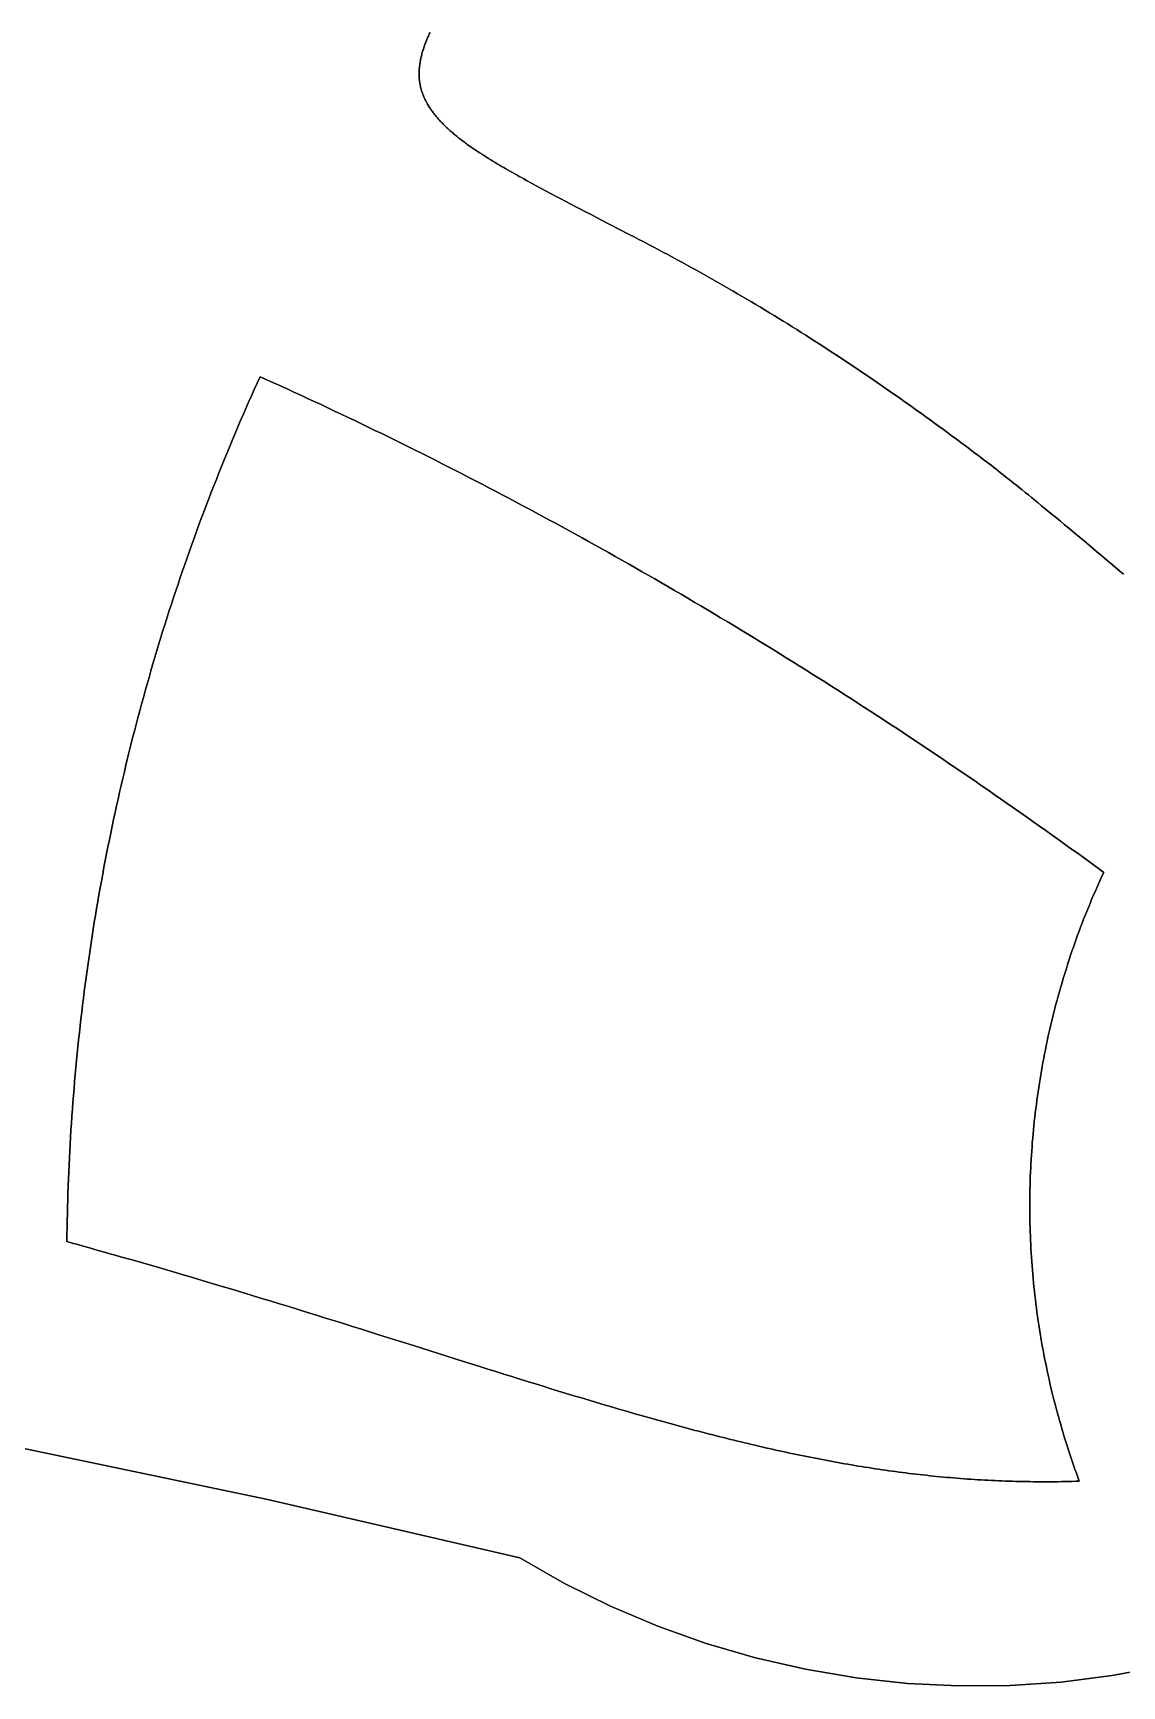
# Model space of a CAD drawing. Header units: millimetres. Extents: x 1811966 to 2218310, y 20519 to 471429.
# Drawn here: x 2104150 to 2123127, y 131491 to 160300 of the extents above; entities that cross this region are included whole.
import ezdxf

# ---------------------------------------------------------------- set-up
doc = ezdxf.new("R2010")
doc.units = ezdxf.units.MM
doc.layers.add('CLOSED_AREAS', color=7, linetype='Continuous')
doc.layers.add('REGION_HOLES', color=7, linetype='Continuous')

msp = doc.modelspace()

# ---------------------------------------------------------------- linework, layer by layer
at = {"layer": 'CLOSED_AREAS'}
for points in [[(2123155.316, 150866.8), (2123056.1, 150950.773), (2122959.523, 151032.409), (2122865.529, 151111.757), (2122774.063, 151188.866), (2122685.067, 151263.785), (2122598.487, 151336.562), (2122514.264, 151407.247), (2122432.344, 151475.887), (2122352.671, 151542.532), (2122275.187, 151607.231), (2122199.837, 151670.031), (2122126.564, 151730.983), (2122055.313, 151790.134), (2121986.028, 151847.533), (2121918.651, 151903.229), (2121853.127, 151957.272), (2121789.4, 152009.708), (2121727.413, 152060.589), (2121667.111, 152109.961), (2121608.436, 152157.874), (2121551.334, 152204.376), (2121495.747, 152249.517), (2121441.62, 152293.345), (2121388.896, 152335.908), (2121337.52, 152377.256), (2121287.434, 152417.437), (2121238.583, 152456.5), (2121190.911, 152494.494), (2121144.361, 152531.467), (2121098.877, 152567.468), (2121054.403, 152602.546), (2121010.884, 152636.75), (2120968.261, 152670.128), (2120926.481, 152702.73), (2120885.485, 152734.603), (2120845.219, 152765.797), (2120805.626, 152796.36), (2120766.649, 152826.341), (2120728.233, 152855.789), (2120690.321, 152884.753), (2120615.785, 152941.421), (2120542.593, 152996.737), (2120470.294, 153051.09), (2120398.44, 153104.869), (2120321.828, 153161.993), (2120245.207, 153218.909), (2120168.576, 153275.616), (2120091.931, 153332.115), (2120015.27, 153388.407), (2119938.59, 153444.491), (2119861.89, 153500.367), (2119785.166, 153556.036), (2119708.416, 153611.499), (2119631.638, 153666.755), (2119554.83, 153721.804), (2119477.988, 153776.647), (2119401.111, 153831.284), (2119324.195, 153885.715), (2119247.239, 153939.941), (2119170.24, 153993.961), (2119093.196, 154047.776), (2119016.104, 154101.386), (2118938.961, 154154.791), (2118861.765, 154207.992), (2118784.515, 154260.989), (2118707.206, 154313.781), (2118629.837, 154366.37), (2118552.406, 154418.755), (2118474.91, 154470.936), (2118397.346, 154522.915), (2118319.712, 154574.69), (2118242.005, 154626.263), (2118164.224, 154677.633), (2118086.365, 154728.801), (2118008.427, 154779.767), (2117930.406, 154830.531), (2117852.3, 154881.093), (2117774.107, 154931.454), (2117695.825, 154981.614), (2117617.45, 155031.572), (2117538.981, 155081.33), (2117460.415, 155130.887), (2117381.749, 155180.244), (2117302.982, 155229.401), (2117224.11, 155278.358), (2117145.131, 155327.116), (2117066.043, 155375.673), (2116986.843, 155424.032), (2116907.529, 155472.192), (2116828.098, 155520.153), (2116748.548, 155567.915), (2116668.876, 155615.479), (2116589.081, 155662.845), (2116509.159, 155710.012), (2116429.108, 155756.983), (2116348.925, 155803.755), (2116268.609, 155850.331), (2116188.156, 155896.709), (2116107.565, 155942.891), (2116026.832, 155988.875), (2115945.956, 156034.664), (2115864.933, 156080.257), (2115783.762, 156125.653), (2115702.44, 156170.854), (2115620.964, 156215.859), (2115539.333, 156260.669), (2115457.543, 156305.284), (2115375.592, 156349.704), (2115292.742, 156394.328), (2115209.729, 156438.772), (2115126.557, 156483.055), (2115043.23, 156527.196), (2114959.75, 156571.212), (2114876.122, 156615.122), (2114792.349, 156658.945), (2114708.435, 156702.699), (2114624.382, 156746.402), (2114540.196, 156790.073), (2114371.434, 156877.393), (2114032.456, 157052.461), (2113862.296, 157140.504), (2113777.061, 157184.717), (2113691.727, 157229.083), (2113606.298, 157273.619), (2113520.778, 157318.345), (2113435.169, 157363.279), (2113349.476, 157408.439), (2113263.702, 157453.844), (2113177.85, 157499.513), (2113091.925, 157545.462), (2113005.929, 157591.712), (2112919.867, 157638.281), (2112833.741, 157685.186), (2112747.556, 157732.447), (2112704.442, 157756.217), (2112661.315, 157780.082), (2112622.645, 157801.56), (2112583.981, 157823.118), (2112545.34, 157844.761), (2112506.738, 157866.489), (2112468.192, 157888.306), (2112429.719, 157910.214), (2112391.335, 157932.216), (2112353.056, 157954.313), (2112314.9, 157976.509), (2112276.883, 157998.806), (2112239.022, 158021.205), (2112201.333, 158043.711), (2112163.833, 158066.324), (2112126.538, 158089.048), (2112089.466, 158111.885), (2112052.632, 158134.837), (2112016.053, 158157.907), (2111979.747, 158181.097), (2111943.729, 158204.41), (2111908.016, 158227.848), (2111872.626, 158251.413), (2111855.056, 158263.245), (2111837.573, 158275.109), (2111820.179, 158287.006), (2111802.876, 158298.937), (2111785.666, 158310.901), (2111768.551, 158322.899), (2111751.532, 158334.932), (2111734.613, 158346.999), (2111717.796, 158359.102), (2111701.081, 158371.239), (2111684.472, 158383.412), (2111667.97, 158395.621), (2111651.578, 158407.866), (2111635.298, 158420.147), (2111619.131, 158432.466), (2111603.08, 158444.821), (2111587.147, 158457.214), (2111571.334, 158469.644), (2111555.642, 158482.112), (2111540.075, 158494.619), (2111524.634, 158507.164), (2111509.322, 158519.748), (2111494.139, 158532.371), (2111479.089, 158545.034), (2111464.174, 158557.736), (2111449.395, 158570.479), (2111434.754, 158583.262), (2111420.255, 158596.086), (2111405.898, 158608.95), (2111391.686, 158621.856), (2111377.621, 158634.804), (2111363.705, 158647.794), (2111349.94, 158660.826), (2111336.328, 158673.9), (2111322.872, 158687.017), (2111309.572, 158700.178), (2111296.432, 158713.381), (2111283.454, 158726.629), (2111270.639, 158739.921), (2111257.99, 158753.257), (2111245.509, 158766.637), (2111233.197, 158780.063), (2111221.057, 158793.534), (2111209.092, 158807.051), (2111197.302, 158820.613), (2111185.69, 158834.222), (2111174.259, 158847.877), (2111163.009, 158861.579), (2111151.944, 158875.328), (2111141.066, 158889.124), (2111130.376, 158902.968), (2111119.876, 158916.86), (2111109.569, 158930.801), (2111099.457, 158944.79), (2111089.542, 158958.828), (2111079.826, 158972.915), (2111070.31, 158987.052), (2111060.998, 159001.239), (2111051.89, 159015.476), (2111042.99, 159029.763), (2111034.299, 159044.101), (2111025.819, 159058.49), (2111017.553, 159072.931), (2111009.503, 159087.423), (2111001.67, 159101.967), (2110994.056, 159116.563), (2110986.664, 159131.212), (2110979.496, 159145.914), (2110972.554, 159160.669), (2110965.84, 159175.478), (2110959.356, 159190.34), (2110953.104, 159205.257), (2110947.086, 159220.228), (2110941.305, 159235.253), (2110935.762, 159250.334), (2110930.459, 159265.47), (2110925.399, 159280.661), (2110920.583, 159295.909), (2110916.014, 159311.213), (2110911.694, 159326.573), (2110907.625, 159341.99), (2110903.808, 159357.464), (2110900.246, 159372.996), (2110896.942, 159388.586), (2110893.896, 159404.233), (2110891.112, 159419.939), (2110889.613, 159429.102), (2110888.203, 159438.285), (2110886.882, 159447.487), (2110885.648, 159456.709), (2110884.502, 159465.95), (2110883.443, 159475.21), (2110882.471, 159484.49), (2110881.585, 159493.789), (2110880.786, 159503.107), (2110880.072, 159512.443), (2110879.444, 159521.799), (2110878.901, 159531.173), (2110878.442, 159540.566), (2110878.067, 159549.977), (2110877.776, 159559.407), (2110877.569, 159568.855), (2110877.445, 159578.321), (2110877.404, 159587.805), (2110877.445, 159597.307), (2110877.568, 159606.827), (2110877.773, 159616.364), (2110878.059, 159625.919), (2110878.426, 159635.492), (2110878.873, 159645.082), (2110879.4, 159654.69), (2110880.008, 159664.314), (2110880.694, 159673.956), (2110881.46, 159683.615), (2110882.304, 159693.291), (2110883.227, 159702.983), (2110884.228, 159712.692), (2110885.306, 159722.418), (2110887.693, 159741.918), (2110890.386, 159761.484), (2110893.382, 159781.114), (2110896.677, 159800.807), (2110900.269, 159820.562), (2110904.155, 159840.379), (2110908.332, 159860.257), (2110912.796, 159880.195), (2110917.546, 159900.192), (2110922.577, 159920.247), (2110927.887, 159940.359), (2110933.473, 159960.528), (2110939.331, 159980.753), (2110945.46, 160001.032), (2110951.856, 160021.365), (2110958.516, 160041.752), (2110965.436, 160062.19), (2110972.615, 160082.681), (2110980.049, 160103.221), (2110987.734, 160123.812), (2110995.669, 160144.451), (2111003.85, 160165.138), (2111012.274, 160185.873), (2111020.939, 160206.654), (2111029.84, 160227.48), (2111038.976, 160248.351), (2111048.343, 160269.266), (2111057.938, 160290.224), (2111067.758, 160311.224)], [(2111067.758, 160311.224), (2111057.938, 160290.224), (2111048.343, 160269.266), (2111038.976, 160248.351), (2111029.84, 160227.48), (2111020.939, 160206.654), (2111012.274, 160185.873), (2111003.85, 160165.138), (2110995.669, 160144.451), (2110987.734, 160123.812), (2110980.049, 160103.221), (2110972.615, 160082.681), (2110965.436, 160062.19), (2110958.516, 160041.752), (2110951.856, 160021.365), (2110945.46, 160001.032), (2110939.331, 159980.753), (2110933.473, 159960.528), (2110927.887, 159940.359), (2110922.577, 159920.247), (2110917.546, 159900.192), (2110912.796, 159880.195), (2110908.332, 159860.257), (2110904.155, 159840.379), (2110900.269, 159820.562), (2110896.677, 159800.807), (2110893.382, 159781.114), (2110890.386, 159761.484), (2110887.693, 159741.918), (2110885.306, 159722.418), (2110884.228, 159712.692), (2110883.227, 159702.983), (2110882.304, 159693.291), (2110881.46, 159683.615), (2110880.694, 159673.956), (2110880.008, 159664.314), (2110879.4, 159654.69), (2110878.873, 159645.082), (2110878.426, 159635.492), (2110878.059, 159625.919), (2110877.773, 159616.364), (2110877.568, 159606.827), (2110877.445, 159597.307), (2110877.404, 159587.805), (2110877.445, 159578.321), (2110877.569, 159568.855), (2110877.776, 159559.407), (2110878.067, 159549.977), (2110878.442, 159540.566), (2110878.901, 159531.173), (2110879.444, 159521.799), (2110880.072, 159512.443), (2110880.786, 159503.107), (2110881.585, 159493.789), (2110882.471, 159484.49), (2110883.443, 159475.21), (2110884.502, 159465.95), (2110885.648, 159456.709), (2110886.882, 159447.487), (2110888.203, 159438.285), (2110889.613, 159429.102), (2110891.112, 159419.939), (2110893.896, 159404.233), (2110896.942, 159388.586), (2110900.246, 159372.996), (2110903.808, 159357.464), (2110907.625, 159341.99), (2110911.694, 159326.573), (2110916.014, 159311.213), (2110920.583, 159295.909), (2110925.399, 159280.661), (2110930.459, 159265.47), (2110935.762, 159250.334), (2110941.305, 159235.253), (2110947.086, 159220.228), (2110953.104, 159205.257), (2110959.356, 159190.34), (2110965.84, 159175.478), (2110972.554, 159160.669), (2110979.496, 159145.914), (2110986.664, 159131.212), (2110994.056, 159116.563), (2111001.67, 159101.967), (2111009.503, 159087.423), (2111017.553, 159072.931), (2111025.819, 159058.49), (2111034.299, 159044.101), (2111042.99, 159029.763), (2111051.89, 159015.476), (2111060.998, 159001.239), (2111070.31, 158987.052), (2111079.826, 158972.915), (2111089.542, 158958.828), (2111099.457, 158944.79), (2111109.569, 158930.801), (2111119.876, 158916.86), (2111130.376, 158902.968), (2111141.066, 158889.124), (2111151.944, 158875.328), (2111163.009, 158861.579), (2111174.259, 158847.877), (2111185.69, 158834.222), (2111197.302, 158820.613), (2111209.092, 158807.051), (2111221.057, 158793.534), (2111233.197, 158780.063), (2111245.509, 158766.637), (2111257.99, 158753.257), (2111270.639, 158739.921), (2111283.454, 158726.629), (2111296.432, 158713.381), (2111309.572, 158700.178), (2111322.872, 158687.017), (2111336.328, 158673.9), (2111349.94, 158660.826), (2111363.705, 158647.794), (2111377.621, 158634.804), (2111391.686, 158621.856), (2111405.898, 158608.95), (2111420.255, 158596.086), (2111434.754, 158583.262), (2111449.395, 158570.479), (2111464.174, 158557.736), (2111479.089, 158545.034), (2111494.139, 158532.371), (2111509.322, 158519.748), (2111524.634, 158507.164), (2111540.075, 158494.619), (2111555.642, 158482.112), (2111571.334, 158469.644), (2111587.147, 158457.214), (2111603.08, 158444.821), (2111619.131, 158432.466), (2111635.298, 158420.147), (2111651.578, 158407.866), (2111667.97, 158395.621), (2111684.472, 158383.412), (2111701.081, 158371.239), (2111717.796, 158359.102), (2111734.613, 158346.999), (2111751.532, 158334.932), (2111768.551, 158322.899), (2111785.666, 158310.901), (2111802.876, 158298.937), (2111820.179, 158287.006), (2111837.573, 158275.109), (2111855.056, 158263.245), (2111872.626, 158251.413), (2111908.016, 158227.848), (2111943.729, 158204.41), (2111979.747, 158181.097), (2112016.053, 158157.907), (2112052.632, 158134.837), (2112089.466, 158111.885), (2112126.538, 158089.048), (2112163.833, 158066.324), (2112201.333, 158043.711), (2112239.022, 158021.205), (2112276.883, 157998.806), (2112314.9, 157976.509), (2112353.056, 157954.313), (2112391.335, 157932.216), (2112429.719, 157910.214), (2112468.192, 157888.306), (2112506.738, 157866.489), (2112545.34, 157844.761), (2112583.981, 157823.118), (2112622.645, 157801.56), (2112661.315, 157780.082), (2112704.442, 157756.217), (2112747.556, 157732.447), (2112833.741, 157685.186), (2112919.867, 157638.281), (2113005.929, 157591.712), (2113091.925, 157545.462), (2113177.85, 157499.513), (2113263.702, 157453.844), (2113349.476, 157408.439), (2113435.169, 157363.279), (2113520.778, 157318.345), (2113606.298, 157273.619), (2113691.727, 157229.083), (2113777.061, 157184.717), (2113862.296, 157140.504), (2114032.456, 157052.461), (2114371.434, 156877.393), (2114540.196, 156790.073), (2114624.382, 156746.402), (2114708.435, 156702.699), (2114792.349, 156658.945), (2114876.122, 156615.122), (2114959.75, 156571.212), (2115043.23, 156527.196), (2115126.557, 156483.055), (2115209.729, 156438.772), (2115292.742, 156394.328), (2115375.592, 156349.704), (2115457.543, 156305.284), (2115539.333, 156260.669), (2115620.964, 156215.859), (2115702.44, 156170.854), (2115783.762, 156125.653), (2115864.933, 156080.257), (2115945.956, 156034.664), (2116026.832, 155988.875), (2116107.565, 155942.891), (2116188.156, 155896.709), (2116268.609, 155850.331), (2116348.925, 155803.755), (2116429.108, 155756.983), (2116509.159, 155710.012), (2116589.081, 155662.845), (2116668.876, 155615.479), (2116748.548, 155567.915), (2116828.098, 155520.153), (2116907.529, 155472.192), (2116986.843, 155424.032), (2117066.043, 155375.673), (2117145.131, 155327.116), (2117224.11, 155278.358), (2117302.982, 155229.401), (2117381.749, 155180.244), (2117460.415, 155130.887), (2117538.981, 155081.33), (2117617.45, 155031.572), (2117695.825, 154981.614), (2117774.107, 154931.454), (2117852.3, 154881.093), (2117930.406, 154830.531), (2118008.427, 154779.767), (2118086.365, 154728.801), (2118164.224, 154677.633), (2118242.005, 154626.263), (2118319.712, 154574.69), (2118397.346, 154522.915), (2118474.91, 154470.936), (2118552.406, 154418.755), (2118629.837, 154366.37), (2118707.206, 154313.781), (2118784.515, 154260.989), (2118861.765, 154207.992), (2118938.961, 154154.791), (2119016.104, 154101.386), (2119093.196, 154047.776), (2119170.24, 153993.961), (2119247.239, 153939.941), (2119324.195, 153885.715), (2119401.111, 153831.284), (2119477.988, 153776.647), (2119554.83, 153721.804), (2119631.638, 153666.755), (2119708.416, 153611.499), (2119785.166, 153556.036), (2119861.89, 153500.367), (2119938.59, 153444.491), (2120015.27, 153388.407), (2120091.931, 153332.115), (2120168.576, 153275.616), (2120245.207, 153218.909), (2120321.828, 153161.993), (2120398.44, 153104.869), (2120470.294, 153051.09), (2120542.593, 152996.737), (2120615.785, 152941.421), (2120690.321, 152884.753), (2120728.233, 152855.789), (2120766.649, 152826.341), (2120805.626, 152796.36), (2120845.219, 152765.797), (2120885.485, 152734.603), (2120926.481, 152702.73), (2120968.261, 152670.128), (2121010.884, 152636.75), (2121054.403, 152602.546), (2121098.877, 152567.468), (2121144.361, 152531.467), (2121190.911, 152494.494), (2121238.583, 152456.5), (2121287.434, 152417.437), (2121337.52, 152377.256), (2121388.896, 152335.908), (2121441.62, 152293.345), (2121495.747, 152249.517), (2121551.334, 152204.376), (2121608.436, 152157.874), (2121667.111, 152109.961), (2121727.413, 152060.589), (2121789.4, 152009.708), (2121853.127, 151957.272), (2121918.651, 151903.229), (2121986.028, 151847.533), (2122055.313, 151790.134), (2122126.564, 151730.983), (2122199.837, 151670.031), (2122275.187, 151607.231), (2122352.671, 151542.532), (2122432.344, 151475.887), (2122514.264, 151407.247), (2122598.487, 151336.562), (2122685.067, 151263.785), (2122774.063, 151188.866), (2122865.529, 151111.757), (2122959.523, 151032.409), (2123056.1, 150950.773), (2123155.316, 150866.8)], [(2103767.099, 135678.011), (2108209.569, 134744.147), (2112632.739, 133722.811), (2113410.604, 133279.216), (2114213.111, 132881.945), (2115037.492, 132532.328), (2115880.932, 132231.586), (2116740.528, 131980.732), (2117613.339, 131780.655), (2118496.369, 131632.016), (2119386.599, 131535.326), (2120280.942, 131490.941), (2121176.367, 131498.984), (2122069.776, 131559.445), (2122958.115, 131672.106), (2123838.331, 131836.593)]]:
    msp.add_lwpolyline(points, dxfattribs=at)
msp.add_lwpolyline([(2108105.971, 154310.442), (2108055.601, 154199.805), (2108005.593, 154089.003), (2107955.947, 153978.039), (2107906.664, 153866.913), (2107857.745, 153755.627), (2107809.189, 153644.182), (2107760.998, 153532.578), (2107713.171, 153420.818), (2107665.71, 153308.902), (2107618.615, 153196.831), (2107571.887, 153084.607), (2107525.525, 152972.231), (2107479.531, 152859.705), (2107433.904, 152747.028), (2107388.646, 152634.203), (2107343.757, 152521.231), (2107299.238, 152408.113), (2107255.088, 152294.85), (2107211.308, 152181.443), (2107167.899, 152067.894), (2107124.862, 151954.203), (2107082.196, 151840.373), (2107039.902, 151726.403), (2106997.981, 151612.297), (2106956.433, 151498.053), (2106915.259, 151383.675), (2106874.458, 151269.163), (2106834.032, 151154.518), (2106793.981, 151039.741), (2106754.304, 150924.835), (2106715.004, 150809.799), (2106676.079, 150694.635), (2106637.531, 150579.345), (2106599.36, 150463.93), (2106561.567, 150348.39), (2106524.151, 150232.728), (2106487.113, 150116.944), (2106450.453, 150001.04), (2106414.173, 149885.016), (2106378.271, 149768.874), (2106342.75, 149652.616), (2106307.608, 149536.243), (2106272.847, 149419.755), (2106238.467, 149303.154), (2106204.468, 149186.442), (2106170.85, 149069.619), (2106137.614, 148952.686), (2106104.761, 148835.646), (2106072.29, 148718.499), (2106040.202, 148601.247), (2106008.497, 148483.89), (2105977.176, 148366.431), (2105946.239, 148248.87), (2105915.686, 148131.208), (2105885.518, 148013.447), (2105855.735, 147895.588), (2105826.337, 147777.633), (2105797.324, 147659.582), (2105768.697, 147541.437), (2105740.457, 147423.199), (2105712.603, 147304.869), (2105685.136, 147186.449), (2105658.056, 147067.94), (2105631.363, 146949.343), (2105605.058, 146830.659), (2105579.141, 146711.891), (2105553.612, 146593.038), (2105528.471, 146474.102), (2105503.719, 146355.085), (2105479.356, 146235.987), (2105455.383, 146116.811), (2105431.799, 145997.557), (2105408.605, 145878.226), (2105385.801, 145758.821), (2105363.387, 145639.341), (2105341.363, 145519.789), (2105319.73, 145400.165), (2105298.489, 145280.472), (2105277.638, 145160.71), (2105257.179, 145040.88), (2105237.112, 144920.984), (2105217.436, 144801.023), (2105198.152, 144680.998), (2105179.261, 144560.911), (2105160.762, 144440.763), (2105142.656, 144320.556), (2105124.943, 144200.289), (2105107.623, 144079.966), (2105090.696, 143959.586), (2105074.162, 143839.152), (2105058.022, 143718.665), (2105042.276, 143598.125), (2105026.923, 143477.534), (2105011.965, 143356.895), (2104997.401, 143236.206), (2104983.232, 143115.471), (2104969.457, 142994.69), (2104956.076, 142873.865), (2104943.091, 142752.997), (2104930.501, 142632.087), (2104918.305, 142511.137), (2104906.505, 142390.147), (2104895.1, 142269.119), (2104884.091, 142148.055), (2104873.478, 142026.955), (2104863.26, 141905.822), (2104853.438, 141784.656), (2104844.012, 141663.458), (2104834.982, 141542.23), (2104826.348, 141420.973), (2104818.111, 141299.689), (2104810.269, 141178.378), (2104802.824, 141057.043), (2104795.776, 140935.683), (2104789.124, 140814.302), (2104782.869, 140692.899), (2104777.011, 140571.476), (2104771.549, 140450.035), (2104766.484, 140328.577), (2104761.816, 140207.103), (2104757.545, 140085.614), (2104753.671, 139964.112), (2104750.194, 139842.598), (2104747.114, 139721.074), (2104744.431, 139599.539), (2104742.145, 139477.997), (2104740.256, 139356.448), (2104738.764, 139234.894), (2104833.836, 139208.624), (2104928.551, 139182.367), (2105022.91, 139156.125), (2105116.916, 139129.898), (2105210.57, 139103.686), (2105303.874, 139077.491), (2105396.829, 139051.313), (2105489.439, 139025.152), (2105581.703, 138999.011), (2105673.625, 138972.889), (2105856.448, 138920.707), (2106037.921, 138868.611), (2106218.059, 138816.609), (2106396.876, 138764.707), (2106574.386, 138712.91), (2106750.604, 138661.224), (2106925.545, 138609.656), (2107099.222, 138558.212), (2107271.65, 138506.898), (2107442.843, 138455.72), (2107612.817, 138404.684), (2107781.584, 138353.796), (2107949.16, 138303.063), (2108115.558, 138252.49), (2108280.794, 138202.084), (2108444.881, 138151.851), (2108607.835, 138101.797), (2108769.668, 138051.927), (2108930.397, 138002.249), (2109090.034, 137952.768), (2109248.595, 137903.491), (2109406.094, 137854.423), (2109562.544, 137805.57), (2109717.962, 137756.939), (2109872.36, 137708.536), (2110178.157, 137612.439), (2110480.051, 137517.325), (2110778.155, 137423.246), (2111363.457, 137238.384), (2111650.885, 137147.699), (2111934.984, 137058.244), (2112075.821, 137013.993), (2112215.869, 136970.068), (2112355.143, 136926.474), (2112493.655, 136883.218), (2112631.422, 136840.307), (2112768.458, 136797.745), (2112904.776, 136755.54), (2113040.391, 136713.698), (2113175.318, 136672.224), (2113309.57, 136631.124), (2113443.163, 136590.406), (2113576.11, 136550.074), (2113708.427, 136510.136), (2113840.126, 136470.596), (2113971.224, 136431.462), (2114101.733, 136392.739), (2114231.669, 136354.434), (2114361.046, 136316.552), (2114489.879, 136279.1), (2114618.18, 136242.084), (2114745.966, 136205.51), (2114809.67, 136187.391), (2114873.25, 136169.384), (2114936.708, 136151.491), (2115000.047, 136133.712), (2115063.267, 136116.049), (2115126.371, 136098.501), (2115189.36, 136081.07), (2115252.236, 136063.756), (2115315.001, 136046.56), (2115377.657, 136029.483), (2115440.205, 136012.526), (2115502.648, 135995.69), (2115564.987, 135978.974), (2115627.224, 135962.381), (2115689.361, 135945.91), (2115751.399, 135929.563), (2115813.34, 135913.34), (2115875.187, 135897.242), (2115936.941, 135881.269), (2115998.603, 135865.424), (2116060.176, 135849.705), (2116121.661, 135834.115), (2116183.06, 135818.654), (2116244.375, 135803.322), (2116305.608, 135788.121), (2116366.76, 135773.05), (2116427.834, 135758.112), (2116488.831, 135743.307), (2116549.752, 135728.634), (2116610.601, 135714.096), (2116671.377, 135699.693), (2116732.084, 135685.426), (2116792.723, 135671.295), (2116853.296, 135657.302), (2116913.805, 135643.446), (2116974.251, 135629.729), (2117034.637, 135616.152), (2117094.963, 135602.715), (2117155.232, 135589.42), (2117215.446, 135576.266), (2117275.607, 135563.254), (2117335.715, 135550.386), (2117395.774, 135537.663), (2117455.784, 135525.084), (2117515.749, 135512.651), (2117575.668, 135500.364), (2117635.545, 135488.224), (2117695.381, 135476.233), (2117755.177, 135464.39), (2117814.937, 135452.697), (2117874.66, 135441.153), (2117934.35, 135429.761), (2117994.008, 135418.521), (2118053.636, 135407.433), (2118113.235, 135396.499), (2118172.808, 135385.719), (2118232.355, 135375.093), (2118291.88, 135364.624), (2118351.384, 135354.31), (2118410.868, 135344.154), (2118470.335, 135334.155), (2118529.785, 135324.316), (2118589.222, 135314.636), (2118648.647, 135305.115), (2118708.061, 135295.756), (2118767.466, 135286.559), (2118826.865, 135277.524), (2118886.258, 135268.653), (2118945.648, 135259.945), (2119005.037, 135251.402), (2119064.426, 135243.025), (2119123.818, 135234.814), (2119183.213, 135226.77), (2119242.614, 135218.895), (2119302.022, 135211.187), (2119361.44, 135203.649), (2119420.869, 135196.282), (2119480.311, 135189.085), (2119539.768, 135182.059), (2119599.241, 135175.207), (2119658.732, 135168.527), (2119718.244, 135162.022), (2119777.777, 135155.691), (2119837.334, 135149.536), (2119896.917, 135143.556), (2119956.527, 135137.754), (2120016.166, 135132.13), (2120075.836, 135126.685), (2120135.538, 135121.418), (2120195.275, 135116.332), (2120255.048, 135111.427), (2120314.86, 135106.703), (2120374.711, 135102.161), (2120434.604, 135097.803), (2120494.54, 135093.629), (2120554.522, 135089.639), (2120614.55, 135085.835), (2120674.628, 135082.217), (2120734.756, 135078.786), (2120794.937, 135075.543), (2120855.172, 135072.488), (2120915.462, 135069.622), (2120975.811, 135066.947), (2121036.219, 135064.462), (2121096.689, 135062.169), (2121157.222, 135060.068), (2121217.82, 135058.161), (2121278.485, 135056.447), (2121339.218, 135054.928), (2121400.022, 135053.604), (2121460.898, 135052.476), (2121521.848, 135051.545), (2121582.874, 135050.812), (2121643.978, 135050.278), (2121705.16, 135049.942), (2121766.424, 135049.807), (2121827.771, 135049.872), (2121889.203, 135050.139), (2121950.722, 135050.608), (2122012.328, 135051.28), (2122074.025, 135052.156), (2122135.814, 135053.236), (2122197.697, 135054.522), (2122259.675, 135056.014), (2122321.75, 135057.713), (2122383.925, 135059.619), (2122358.251, 135129.206), (2122332.952, 135198.931), (2122308.03, 135268.791), (2122283.484, 135338.785), (2122259.316, 135408.909), (2122235.527, 135479.163), (2122212.117, 135549.544), (2122189.086, 135620.051), (2122166.436, 135690.68), (2122144.167, 135761.431), (2122122.279, 135832.3), (2122100.774, 135903.287), (2122079.652, 135974.388), (2122058.914, 136045.603), (2122038.56, 136116.928), (2122018.59, 136188.361), (2121999.006, 136259.902), (2121979.808, 136331.547), (2121960.997, 136403.294), (2121942.572, 136475.142), (2121924.535, 136547.088), (2121906.887, 136619.13), (2121889.627, 136691.266), (2121872.756, 136763.494), (2121856.274, 136835.813), (2121840.183, 136908.219), (2121824.482, 136980.71), (2121809.172, 137053.285), (2121794.254, 137125.942), (2121779.728, 137198.678), (2121765.594, 137271.492), (2121751.852, 137344.38), (2121738.504, 137417.342), (2121725.55, 137490.374), (2121712.989, 137563.475), (2121700.822, 137636.643), (2121689.05, 137709.875), (2121677.674, 137783.17), (2121666.692, 137856.525), (2121656.106, 137929.938), (2121645.916, 138003.407), (2121636.122, 138076.93), (2121626.724, 138150.505), (2121617.724, 138224.129), (2121609.12, 138297.801), (2121600.914, 138371.518), (2121593.105, 138445.279), (2121585.694, 138519.08), (2121578.681, 138592.92), (2121572.066, 138666.797), (2121565.849, 138740.708), (2121560.031, 138814.652), (2121554.612, 138888.627), (2121549.592, 138962.629), (2121544.97, 139036.657), (2121540.748, 139110.71), (2121536.925, 139184.783), (2121533.501, 139258.877), (2121530.477, 139332.988), (2121527.852, 139407.114), (2121525.627, 139481.253), (2121523.802, 139555.403), (2121522.376, 139629.561), (2121521.351, 139703.727), (2121520.725, 139777.897), (2121520.499, 139852.069), (2121520.673, 139926.241), (2121521.246, 140000.411), (2121522.22, 140074.577), (2121523.593, 140148.737), (2121525.366, 140222.888), (2121527.539, 140297.029), (2121530.111, 140371.157), (2121533.083, 140445.27), (2121536.455, 140519.365), (2121540.226, 140593.442), (2121544.396, 140667.497), (2121548.965, 140741.529), (2121553.934, 140815.535), (2121559.301, 140889.513), (2121565.067, 140963.461), (2121571.231, 141037.377), (2121577.794, 141111.258), (2121584.756, 141185.103), (2121592.115, 141258.91), (2121599.871, 141332.675), (2121608.026, 141406.398), (2121616.578, 141480.076), (2121625.526, 141553.707), (2121634.872, 141627.288), (2121644.614, 141700.818), (2121654.753, 141774.294), (2121665.287, 141847.715), (2121676.217, 141921.078), (2121687.542, 141994.38), (2121699.263, 142067.621), (2121711.377, 142140.797), (2121723.887, 142213.907), (2121736.79, 142286.949), (2121750.087, 142359.92), (2121763.777, 142432.818), (2121777.86, 142505.641), (2121792.335, 142578.387), (2121807.202, 142651.055), (2121822.46, 142723.641), (2121838.11, 142796.143), (2121854.15, 142868.561), (2121870.581, 142940.89), (2121887.401, 143013.13), (2121904.61, 143085.279), (2121922.209, 143157.333), (2121940.195, 143229.292), (2121958.569, 143301.153), (2121977.33, 143372.913), (2121996.477, 143444.572), (2122016.011, 143516.126), (2122035.93, 143587.574), (2122056.234, 143658.913), (2122076.922, 143730.142), (2122097.994, 143801.258), (2122119.449, 143872.26), (2122141.287, 143943.145), (2122163.506, 144013.911), (2122186.106, 144084.556), (2122209.087, 144155.079), (2122232.448, 144225.477), (2122256.188, 144295.747), (2122280.306, 144365.889), (2122304.803, 144435.9), (2122329.676, 144505.777), (2122354.925, 144575.52), (2122380.551, 144645.125), (2122406.551, 144714.591), (2122432.925, 144783.916), (2122459.672, 144853.098), (2122486.793, 144922.135), (2122514.284, 144991.024), (2122542.147, 145059.764), (2122570.38, 145128.353), (2122598.983, 145196.789), (2122627.953, 145265.07), (2122657.292, 145333.193), (2122686.997, 145401.157), (2122717.069, 145468.961), (2122747.505, 145536.601), (2122778.305, 145604.076), (2122809.469, 145671.384), (2122697.481, 145753.134), (2122585.456, 145834.659), (2122473.393, 145915.96), (2122361.294, 145997.035), (2122249.157, 146077.886), (2122136.982, 146158.511), (2122024.769, 146238.912), (2121912.518, 146319.088), (2121800.229, 146399.039), (2121687.901, 146478.766), (2121575.535, 146558.267), (2121463.13, 146637.544), (2121350.685, 146716.596), (2121238.202, 146795.423), (2121125.678, 146874.025), (2121013.115, 146952.402), (2120900.512, 147030.555), (2120787.869, 147108.483), (2120675.186, 147186.186), (2120562.462, 147263.664), (2120449.697, 147340.918), (2120336.892, 147417.947), (2120224.045, 147494.751), (2120111.157, 147571.33), (2119998.227, 147647.685), (2119885.256, 147723.815), (2119772.243, 147799.72), (2119659.187, 147875.401), (2119546.089, 147950.857), (2119432.949, 148026.088), (2119319.766, 148101.095), (2119206.539, 148175.877), (2119093.27, 148250.434), (2118979.957, 148324.767), (2118866.601, 148398.875), (2118753.201, 148472.759), (2118639.757, 148546.418), (2118526.269, 148619.852), (2118412.736, 148693.062), (2118299.159, 148766.048), (2118185.537, 148838.808), (2118071.87, 148911.344), (2117958.158, 148983.656), (2117844.4, 149055.743), (2117730.597, 149127.606), (2117616.748, 149199.244), (2117502.853, 149270.657), (2117388.912, 149341.846), (2117274.924, 149412.811), (2117160.89, 149483.551), (2117046.809, 149554.067), (2116932.681, 149624.358), (2116818.506, 149694.425), (2116704.283, 149764.267), (2116590.013, 149833.885), (2116475.695, 149903.278), (2116361.329, 149972.448), (2116246.914, 150041.392), (2116132.451, 150110.112), (2116017.94, 150178.608), (2115903.38, 150246.88), (2115788.77, 150314.927), (2115674.112, 150382.75), (2115559.404, 150450.348), (2115444.646, 150517.723), (2115329.838, 150584.872), (2115214.981, 150651.798), (2115100.073, 150718.499), (2114985.115, 150784.976), (2114870.106, 150851.229), (2114755.046, 150917.257), (2114639.935, 150983.061), (2114524.773, 151048.641), (2114409.559, 151113.996), (2114294.294, 151179.128), (2114178.976, 151244.035), (2114063.607, 151308.718), (2113948.186, 151373.176), (2113832.712, 151437.411), (2113717.185, 151501.421), (2113601.605, 151565.207), (2113485.972, 151628.769), (2113370.286, 151692.107), (2113254.547, 151755.22), (2113138.754, 151818.11), (2113022.906, 151880.775), (2112907.005, 151943.216), (2112791.05, 152005.433), (2112675.04, 152067.426), (2112558.975, 152129.195), (2112442.855, 152190.739), (2112326.68, 152252.06), (2112210.45, 152313.157), (2112094.165, 152374.029), (2111977.823, 152434.678), (2111861.426, 152495.102), (2111744.973, 152555.302), (2111628.463, 152615.279), (2111511.896, 152675.031), (2111395.273, 152734.559), (2111278.593, 152793.864), (2111161.856, 152852.944), (2111045.062, 152911.8), (2110928.21, 152970.433), (2110811.3, 153028.841), (2110694.332, 153087.026), (2110577.307, 153144.986), (2110460.222, 153202.723), (2110343.079, 153260.235), (2110225.878, 153317.524), (2110108.617, 153374.589), (2109991.298, 153431.43), (2109873.919, 153488.047), (2109756.48, 153544.44), (2109638.982, 153600.609), (2109521.423, 153656.555), (2109403.805, 153712.276), (2109286.126, 153767.774), (2109168.386, 153823.048), (2109050.586, 153878.098), (2108932.725, 153932.924), (2108814.802, 153987.527), (2108696.818, 154041.905), (2108578.773, 154096.06), (2108460.665, 154149.991), (2108342.496, 154203.699), (2108224.264, 154257.182)], close=True, dxfattribs=at)
at = {"layer": 'REGION_HOLES'}
msp.add_lwpolyline([(2122809.469, 145671.384), (2122778.305, 145604.076), (2122747.505, 145536.601), (2122717.069, 145468.961), (2122686.997, 145401.157), (2122657.292, 145333.193), (2122627.953, 145265.07), (2122598.983, 145196.789), (2122570.38, 145128.353), (2122542.147, 145059.764), (2122514.284, 144991.024), (2122486.793, 144922.135), (2122459.672, 144853.098), (2122432.925, 144783.916), (2122406.551, 144714.591), (2122380.551, 144645.125), (2122354.925, 144575.52), (2122329.676, 144505.777), (2122304.803, 144435.9), (2122280.306, 144365.889), (2122256.188, 144295.747), (2122232.448, 144225.477), (2122209.087, 144155.079), (2122186.106, 144084.556), (2122163.506, 144013.911), (2122141.287, 143943.145), (2122119.449, 143872.26), (2122097.994, 143801.258), (2122076.922, 143730.142), (2122056.234, 143658.913), (2122035.93, 143587.574), (2122016.011, 143516.126), (2121996.477, 143444.572), (2121977.33, 143372.913), (2121958.569, 143301.153), (2121940.195, 143229.292), (2121922.209, 143157.333), (2121904.61, 143085.279), (2121887.401, 143013.13), (2121870.581, 142940.89), (2121854.15, 142868.561), (2121838.11, 142796.143), (2121822.46, 142723.641), (2121807.202, 142651.055), (2121792.335, 142578.387), (2121777.86, 142505.641), (2121763.777, 142432.818), (2121750.087, 142359.92), (2121736.79, 142286.949), (2121723.887, 142213.907), (2121711.377, 142140.797), (2121699.263, 142067.621), (2121687.542, 141994.38), (2121676.217, 141921.078), (2121665.287, 141847.715), (2121654.753, 141774.294), (2121644.614, 141700.818), (2121634.872, 141627.288), (2121625.526, 141553.707), (2121616.578, 141480.076), (2121608.026, 141406.398), (2121599.871, 141332.675), (2121592.115, 141258.91), (2121584.756, 141185.103), (2121577.794, 141111.258), (2121571.231, 141037.377), (2121565.067, 140963.461), (2121559.301, 140889.513), (2121553.934, 140815.535), (2121548.965, 140741.529), (2121544.396, 140667.497), (2121540.226, 140593.442), (2121536.455, 140519.365), (2121533.083, 140445.27), (2121530.111, 140371.157), (2121527.539, 140297.029), (2121525.366, 140222.888), (2121523.593, 140148.737), (2121522.22, 140074.577), (2121521.246, 140000.411), (2121520.673, 139926.241), (2121520.499, 139852.069), (2121520.725, 139777.897), (2121521.351, 139703.727), (2121522.376, 139629.561), (2121523.802, 139555.403), (2121525.627, 139481.253), (2121527.852, 139407.114), (2121530.477, 139332.988), (2121533.501, 139258.877), (2121536.925, 139184.783), (2121540.748, 139110.71), (2121544.97, 139036.657), (2121549.592, 138962.629), (2121554.612, 138888.627), (2121560.031, 138814.652), (2121565.849, 138740.708), (2121572.066, 138666.797), (2121578.681, 138592.92), (2121585.694, 138519.08), (2121593.105, 138445.279), (2121600.914, 138371.518), (2121609.12, 138297.801), (2121617.724, 138224.129), (2121626.724, 138150.505), (2121636.122, 138076.93), (2121645.916, 138003.407), (2121656.106, 137929.938), (2121666.692, 137856.525), (2121677.674, 137783.17), (2121689.05, 137709.875), (2121700.822, 137636.643), (2121712.989, 137563.475), (2121725.55, 137490.374), (2121738.504, 137417.342), (2121751.852, 137344.38), (2121765.594, 137271.492), (2121779.728, 137198.678), (2121794.254, 137125.942), (2121809.172, 137053.285), (2121824.482, 136980.71), (2121840.183, 136908.219), (2121856.274, 136835.813), (2121872.756, 136763.494), (2121889.627, 136691.266), (2121906.887, 136619.13), (2121924.535, 136547.088), (2121942.572, 136475.142), (2121960.997, 136403.294), (2121979.808, 136331.547), (2121999.006, 136259.902), (2122018.59, 136188.361), (2122038.56, 136116.928), (2122058.914, 136045.603), (2122079.652, 135974.388), (2122100.774, 135903.287), (2122122.279, 135832.3), (2122144.167, 135761.431), (2122166.436, 135690.68), (2122189.086, 135620.051), (2122212.117, 135549.544), (2122235.527, 135479.163), (2122259.316, 135408.909), (2122283.484, 135338.785), (2122308.03, 135268.791), (2122332.952, 135198.931), (2122358.251, 135129.206), (2122383.925, 135059.619), (2122321.75, 135057.713), (2122259.675, 135056.014), (2122197.697, 135054.522), (2122135.814, 135053.236), (2122074.025, 135052.156), (2122012.328, 135051.28), (2121950.722, 135050.608), (2121889.203, 135050.139), (2121827.771, 135049.872), (2121766.424, 135049.807), (2121705.16, 135049.942), (2121643.978, 135050.278), (2121582.874, 135050.812), (2121521.848, 135051.545), (2121460.898, 135052.476), (2121400.022, 135053.604), (2121339.218, 135054.928), (2121278.485, 135056.447), (2121217.82, 135058.161), (2121157.222, 135060.068), (2121096.689, 135062.169), (2121036.219, 135064.462), (2120975.811, 135066.947), (2120915.462, 135069.622), (2120855.172, 135072.488), (2120794.937, 135075.543), (2120734.756, 135078.786), (2120674.628, 135082.217), (2120614.55, 135085.835), (2120554.522, 135089.639), (2120494.54, 135093.629), (2120434.604, 135097.803), (2120374.711, 135102.161), (2120314.86, 135106.703), (2120255.048, 135111.427), (2120195.275, 135116.332), (2120135.538, 135121.418), (2120075.836, 135126.685), (2120016.166, 135132.13), (2119956.527, 135137.754), (2119896.917, 135143.556), (2119837.334, 135149.536), (2119777.777, 135155.691), (2119718.244, 135162.022), (2119658.732, 135168.527), (2119599.241, 135175.207), (2119539.768, 135182.059), (2119480.311, 135189.085), (2119420.869, 135196.282), (2119361.44, 135203.649), (2119302.022, 135211.187), (2119242.614, 135218.895), (2119183.213, 135226.77), (2119123.818, 135234.814), (2119064.426, 135243.025), (2119005.037, 135251.402), (2118945.648, 135259.945), (2118886.258, 135268.653), (2118826.865, 135277.524), (2118767.466, 135286.559), (2118708.061, 135295.756), (2118648.647, 135305.115), (2118589.222, 135314.636), (2118529.785, 135324.316), (2118470.335, 135334.155), (2118410.868, 135344.154), (2118351.384, 135354.31), (2118291.88, 135364.624), (2118232.355, 135375.093), (2118172.808, 135385.719), (2118113.235, 135396.499), (2118053.636, 135407.433), (2117994.008, 135418.521), (2117934.35, 135429.761), (2117874.66, 135441.153), (2117814.937, 135452.697), (2117755.177, 135464.39), (2117695.381, 135476.233), (2117635.545, 135488.224), (2117575.668, 135500.364), (2117515.749, 135512.651), (2117455.784, 135525.084), (2117395.774, 135537.663), (2117335.715, 135550.386), (2117275.607, 135563.254), (2117215.446, 135576.266), (2117155.232, 135589.42), (2117094.963, 135602.715), (2117034.637, 135616.152), (2116974.251, 135629.729), (2116913.805, 135643.446), (2116853.296, 135657.302), (2116792.723, 135671.295), (2116732.084, 135685.426), (2116671.377, 135699.693), (2116610.601, 135714.096), (2116549.752, 135728.634), (2116488.831, 135743.307), (2116427.834, 135758.112), (2116366.76, 135773.05), (2116305.608, 135788.121), (2116244.375, 135803.322), (2116183.06, 135818.654), (2116121.661, 135834.115), (2116060.176, 135849.705), (2115998.603, 135865.424), (2115936.941, 135881.269), (2115875.187, 135897.242), (2115813.34, 135913.34), (2115751.399, 135929.563), (2115689.361, 135945.91), (2115627.224, 135962.381), (2115564.987, 135978.974), (2115502.648, 135995.69), (2115440.205, 136012.526), (2115377.657, 136029.483), (2115315.001, 136046.56), (2115252.236, 136063.756), (2115189.36, 136081.07), (2115126.371, 136098.501), (2115063.267, 136116.049), (2115000.047, 136133.712), (2114936.708, 136151.491), (2114873.25, 136169.384), (2114809.67, 136187.391), (2114745.966, 136205.51), (2114618.18, 136242.084), (2114489.879, 136279.1), (2114361.046, 136316.552), (2114231.669, 136354.434), (2114101.733, 136392.739), (2113971.224, 136431.462), (2113840.126, 136470.596), (2113708.427, 136510.136), (2113576.11, 136550.074), (2113443.163, 136590.406), (2113309.57, 136631.124), (2113175.318, 136672.224), (2113040.391, 136713.698), (2112904.776, 136755.54), (2112768.458, 136797.745), (2112631.422, 136840.307), (2112493.655, 136883.218), (2112355.143, 136926.474), (2112215.869, 136970.068), (2112075.821, 137013.993), (2111934.984, 137058.244), (2111650.885, 137147.699), (2111363.457, 137238.384), (2110778.155, 137423.246), (2110480.051, 137517.325), (2110178.157, 137612.439), (2109872.36, 137708.536), (2109717.962, 137756.939), (2109562.544, 137805.57), (2109406.094, 137854.423), (2109248.595, 137903.491), (2109090.034, 137952.768), (2108930.397, 138002.249), (2108769.668, 138051.927), (2108607.835, 138101.797), (2108444.881, 138151.851), (2108280.794, 138202.084), (2108115.558, 138252.49), (2107949.16, 138303.063), (2107781.584, 138353.796), (2107612.817, 138404.684), (2107442.843, 138455.72), (2107271.65, 138506.898), (2107099.222, 138558.212), (2106925.545, 138609.656), (2106750.604, 138661.224), (2106574.386, 138712.91), (2106396.876, 138764.707), (2106218.059, 138816.609), (2106037.921, 138868.611), (2105856.448, 138920.707), (2105673.625, 138972.889), (2105581.703, 138999.011), (2105489.439, 139025.152), (2105396.829, 139051.313), (2105303.874, 139077.491), (2105210.57, 139103.686), (2105116.916, 139129.898), (2105022.91, 139156.125), (2104928.551, 139182.367), (2104833.836, 139208.624), (2104738.764, 139234.894), (2104740.256, 139356.448), (2104742.145, 139477.997), (2104744.431, 139599.539), (2104747.114, 139721.074), (2104750.194, 139842.598), (2104753.671, 139964.112), (2104757.545, 140085.614), (2104761.816, 140207.103), (2104766.484, 140328.577), (2104771.549, 140450.035), (2104777.011, 140571.476), (2104782.869, 140692.899), (2104789.124, 140814.302), (2104795.776, 140935.683), (2104802.824, 141057.043), (2104810.269, 141178.378), (2104818.111, 141299.689), (2104826.348, 141420.973), (2104834.982, 141542.23), (2104844.012, 141663.458), (2104853.438, 141784.656), (2104863.26, 141905.822), (2104873.478, 142026.955), (2104884.091, 142148.055), (2104895.1, 142269.119), (2104906.505, 142390.147), (2104918.305, 142511.137), (2104930.501, 142632.087), (2104943.091, 142752.997), (2104956.076, 142873.865), (2104969.457, 142994.69), (2104983.232, 143115.471), (2104997.401, 143236.206), (2105011.965, 143356.895), (2105026.923, 143477.534), (2105042.276, 143598.125), (2105058.022, 143718.665), (2105074.162, 143839.152), (2105090.696, 143959.586), (2105107.623, 144079.966), (2105124.943, 144200.289), (2105142.656, 144320.556), (2105160.762, 144440.763), (2105179.261, 144560.911), (2105198.152, 144680.998), (2105217.436, 144801.023), (2105237.112, 144920.984), (2105257.179, 145040.88), (2105277.638, 145160.71), (2105298.489, 145280.472), (2105319.73, 145400.165), (2105341.363, 145519.789), (2105363.387, 145639.341), (2105385.801, 145758.821), (2105408.605, 145878.226), (2105431.799, 145997.557), (2105455.383, 146116.811), (2105479.356, 146235.987), (2105503.719, 146355.085), (2105528.471, 146474.102), (2105553.612, 146593.038), (2105579.141, 146711.891), (2105605.058, 146830.659), (2105631.363, 146949.343), (2105658.056, 147067.94), (2105685.136, 147186.449), (2105712.603, 147304.869), (2105740.457, 147423.199), (2105768.697, 147541.437), (2105797.324, 147659.582), (2105826.337, 147777.633), (2105855.735, 147895.588), (2105885.518, 148013.447), (2105915.686, 148131.208), (2105946.239, 148248.87), (2105977.176, 148366.431), (2106008.497, 148483.89), (2106040.202, 148601.247), (2106072.29, 148718.499), (2106104.761, 148835.646), (2106137.614, 148952.686), (2106170.85, 149069.619), (2106204.468, 149186.442), (2106238.467, 149303.154), (2106272.847, 149419.755), (2106307.608, 149536.243), (2106342.75, 149652.616), (2106378.271, 149768.874), (2106414.173, 149885.016), (2106450.453, 150001.04), (2106487.113, 150116.944), (2106524.151, 150232.728), (2106561.567, 150348.39), (2106599.36, 150463.93), (2106637.531, 150579.345), (2106676.079, 150694.635), (2106715.004, 150809.799), (2106754.304, 150924.835), (2106793.981, 151039.741), (2106834.032, 151154.518), (2106874.458, 151269.163), (2106915.259, 151383.675), (2106956.433, 151498.053), (2106997.981, 151612.297), (2107039.902, 151726.403), (2107082.196, 151840.373), (2107124.862, 151954.203), (2107167.899, 152067.894), (2107211.308, 152181.443), (2107255.088, 152294.85), (2107299.238, 152408.113), (2107343.757, 152521.231), (2107388.646, 152634.203), (2107433.904, 152747.028), (2107479.531, 152859.705), (2107525.525, 152972.231), (2107571.887, 153084.607), (2107618.615, 153196.831), (2107665.71, 153308.902), (2107713.171, 153420.818), (2107760.998, 153532.578), (2107809.189, 153644.182), (2107857.745, 153755.627), (2107906.664, 153866.913), (2107955.947, 153978.039), (2108005.593, 154089.003), (2108055.601, 154199.805), (2108105.971, 154310.442), (2108224.264, 154257.182), (2108342.496, 154203.699), (2108460.665, 154149.991), (2108578.773, 154096.06), (2108696.818, 154041.905), (2108814.802, 153987.527), (2108932.725, 153932.924), (2109050.586, 153878.098), (2109168.386, 153823.048), (2109286.126, 153767.774), (2109403.805, 153712.276), (2109521.423, 153656.555), (2109638.982, 153600.609), (2109756.48, 153544.44), (2109873.919, 153488.047), (2109991.298, 153431.43), (2110108.617, 153374.589), (2110225.878, 153317.524), (2110343.079, 153260.235), (2110460.222, 153202.723), (2110577.307, 153144.986), (2110694.332, 153087.026), (2110811.3, 153028.841), (2110928.21, 152970.433), (2111045.062, 152911.8), (2111161.856, 152852.944), (2111278.593, 152793.864), (2111395.273, 152734.559), (2111511.896, 152675.031), (2111628.463, 152615.279), (2111744.973, 152555.302), (2111861.426, 152495.102), (2111977.823, 152434.678), (2112094.165, 152374.029), (2112210.45, 152313.157), (2112326.68, 152252.06), (2112442.855, 152190.739), (2112558.975, 152129.195), (2112675.04, 152067.426), (2112791.05, 152005.433), (2112907.005, 151943.216), (2113022.906, 151880.775), (2113138.754, 151818.11), (2113254.547, 151755.22), (2113370.286, 151692.107), (2113485.972, 151628.769), (2113601.605, 151565.207), (2113717.185, 151501.421), (2113832.712, 151437.411), (2113948.186, 151373.176), (2114063.607, 151308.718), (2114178.976, 151244.035), (2114294.294, 151179.128), (2114409.559, 151113.996), (2114524.773, 151048.641), (2114639.935, 150983.061), (2114755.046, 150917.257), (2114870.106, 150851.229), (2114985.115, 150784.976), (2115100.073, 150718.499), (2115214.981, 150651.798), (2115329.838, 150584.872), (2115444.646, 150517.723), (2115559.404, 150450.348), (2115674.112, 150382.75), (2115788.77, 150314.927), (2115903.38, 150246.88), (2116017.94, 150178.608), (2116132.451, 150110.112), (2116246.914, 150041.392), (2116361.329, 149972.448), (2116475.695, 149903.278), (2116590.013, 149833.885), (2116704.283, 149764.267), (2116818.506, 149694.425), (2116932.681, 149624.358), (2117046.809, 149554.067), (2117160.89, 149483.551), (2117274.924, 149412.811), (2117388.912, 149341.846), (2117502.853, 149270.657), (2117616.748, 149199.244), (2117730.597, 149127.606), (2117844.4, 149055.743), (2117958.158, 148983.656), (2118071.87, 148911.344), (2118185.537, 148838.808), (2118299.159, 148766.048), (2118412.736, 148693.062), (2118526.269, 148619.852), (2118639.757, 148546.418), (2118753.201, 148472.759), (2118866.601, 148398.875), (2118979.957, 148324.767), (2119093.27, 148250.434), (2119206.539, 148175.877), (2119319.766, 148101.095), (2119432.949, 148026.088), (2119546.089, 147950.857), (2119659.187, 147875.401), (2119772.243, 147799.72), (2119885.256, 147723.815), (2119998.227, 147647.685), (2120111.157, 147571.33), (2120224.045, 147494.751), (2120336.892, 147417.947), (2120449.697, 147340.918), (2120562.462, 147263.664), (2120675.186, 147186.186), (2120787.869, 147108.483), (2120900.512, 147030.555), (2121013.115, 146952.402), (2121125.678, 146874.025), (2121238.202, 146795.423), (2121350.685, 146716.596), (2121463.13, 146637.544), (2121575.535, 146558.267), (2121687.901, 146478.766), (2121800.229, 146399.039), (2121912.518, 146319.088), (2122024.769, 146238.912), (2122136.982, 146158.511), (2122249.157, 146077.886), (2122361.294, 145997.035), (2122473.393, 145915.96), (2122585.456, 145834.659), (2122697.481, 145753.134)], close=True, dxfattribs=at)
msp.add_lwpolyline([(2123838.331, 131836.593), (2122958.115, 131672.106), (2122069.776, 131559.445), (2121176.367, 131498.984), (2120280.942, 131490.941), (2119386.599, 131535.326), (2118496.369, 131632.016), (2117613.339, 131780.655), (2116740.528, 131980.732), (2115880.932, 132231.586), (2115037.492, 132532.328), (2114213.111, 132881.945), (2113410.604, 133279.216), (2112632.739, 133722.811), (2108209.569, 134744.147), (2103767.099, 135678.011)], dxfattribs=at)

doc.saveas('drawing.dxf')
